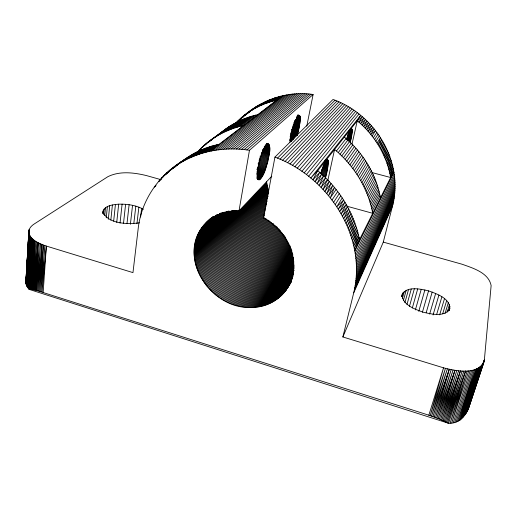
<?xml version="1.0" encoding="UTF-8"?>
<svg xmlns="http://www.w3.org/2000/svg" width="517" height="517" viewBox="0 0 517 517"><rect width="100%" height="100%" fill="white"/><g stroke="black" fill="none" stroke-linecap="round" stroke-linejoin="round"><path stroke-width="0.78" d="M342.868 336.968L383.284 242.105L462.004 264.213C472.887 268.09 488.597 272.666 491.131 285.571L484.371 359.89C479.427 376.195 455.742 370.915 443.534 367.826L342.868 336.968L353.725 292.79C367.49 235.946 327.94 176.73 274.941 157.11L263.612 217.819C283.064 228.255 296.764 250.81 293.036 273.15C290.289 293.042 271.147 307.815 251.417 307.421C208.125 309.987 172.148 249.86 209.947 219.156M268.31 143.9C262.255 146.99 261.434 155.953 259.191 161.892C258.616 167.301 254.823 175.509 259.017 179.813C264.562 175.909 265.609 167.96 267.716 161.879C267.884 156.903 273.26 145.936 266.766 143.493M291 134.019L297.185 135.628C306.794 96.853 290.205 123.582 290.031 142.214M350.287 142.097C353.854 128.83 352.071 122.102 346.616 139.771M449.305 310.581C452.317 299.188 436.955 293.824 428.561 290.871C420.166 288.88 404.507 285.345 401.496 296.642M325.303 178.313C330.105 163.088 328.935 148.243 320.844 173.634M383.284 242.105L392.5 206.005C404.126 161.995 375.083 114.212 333 99.477L274.941 157.11M468.202 409.128L484.242 360.814L468.505 408.294C465.41 416.721 458.094 423.921 448.536 423.281L29.036 289.346L26.742 286.037L25.85 282.644L28.816 232.372C28.545 228.76 31.304 225.813 34.161 224.023L107.801 176.724C119.685 170.759 133.929 172.562 146.414 175.573L161.181 179.722M28.79 234.123L29.036 230.104L25.94 283.49L28.816 232.372C29.411 237.316 33.973 240.47 37.999 242.686L35.906 290.231L428.845 415.196L439.424 419.028L448.536 423.281L465.571 371.025L450.158 423.145L467.2 370.928L451.729 422.951L468.777 370.779M41.916 244.502L39.893 291.239L43.344 245.058L37.999 242.686L34.116 289.863L35.906 290.231L39.24 243.313L36.856 290.451L40.546 243.921L37.838 290.69L41.916 244.502L38.853 290.955M32.08 238.499L29.637 289.346L32.868 239.235L30.283 289.371L33.741 239.959L30.968 289.423L34.691 240.663L32.461 289.598L34.116 289.863L36.823 242.034L33.269 289.72L35.718 241.361L32.461 289.598L29.036 289.346L32.08 238.499L28.332 288.531L31.369 237.749L27.718 287.71L30.749 236.993M28.92 233.141L26.121 284.344L29.107 233.91M26.638 273.06L26.218 278.081M27.13 264.31L26.865 269.086L27.136 265.118M27.659 254.765L27.349 260.335L27.659 256.38M27.84 251.579L28.196 245.22M28.325 242.828L28.681 236.463M28.816 234.078L29.036 230.104M27.071 268.795L27.162 267.186M27.569 259.948L27.659 258.338M28.021 251.895L28.196 248.677M28.513 243.042L28.694 239.823M29.01 234.188L29.282 229.361L28.997 234.13M25.85 282.644L28.874 230.847M26.386 285.19L29.385 234.686M26.742 286.037L29.753 235.461M27.188 286.877L30.206 236.23M28.157 244.58L25.94 280.285M28.254 242.971L28.694 235.733M26.613 273.861L26.419 277.041L26.664 276.039M27.944 251.611L28.183 247.637M28.467 242.874L28.706 238.899M31.699 289.501L34.691 240.663M34.994 290.037L37.999 242.686M43.176 292.228L46.362 246.073L43.344 245.058L40.959 291.543L44.83 245.581L42.058 291.872L46.362 246.073L132.966 272.621L138.129 229.167C140.96 201.152 158.144 175.922 181.958 161.285L178.514 164.083M102.799 213.424C102.812 205.643 112.809 204.667 118.677 204.183C127.137 203.931 135.919 205.165 143.422 209.282M102.941 213.527L103.258 210.354M103.562 214.51L104.111 208.971M104.712 215.602L105.5 207.711M106.25 217.831L107.381 206.613M108.318 219.273L109.701 205.688M110.838 220.106L112.402 204.971M113.669 221.153L115.42 204.467M116.732 222.42L118.677 204.183M120.034 223.124L122.096 204.131M123.511 223.279L125.605 204.312M126.982 223.661L129.114 204.713M130.381 224.268L132.546 205.333M133.813 223.512L135.829 206.147M136.927 223.732L138.879 207.149M140.592 217.004L141.632 208.312M402.136 294.302C401.916 304.83 414.97 309.205 423.158 312.216C431.456 314.084 445.111 317.6 450.003 308.287M468.505 408.294L469.042 405.929M235.597 123.401C255.217 102.553 284.344 89.971 313.115 94.514L249.459 150.292L239.009 210.852C227.486 210.341 215.608 214.07 207.078 221.98M306.775 126.193L313.115 94.514M327.733 180.924L334.577 149.426C354.016 165.569 368.149 188.356 372.725 213.308L346.642 206.141M351.999 144.146L357.279 120.758L360.672 115.394L310.782 178.048L317.748 170.668L357.279 120.758L362.314 116.777L358.908 122.148C375.284 136.346 386.936 156.102 390.658 177.518L359.483 239.746L354.785 250.919L393.922 172.381L390.658 177.518L371.975 172.568M401.883 296.642L402.943 292.764M402.394 298.406L404.307 291.446M403.422 300.396L406.181 290.373M404.901 302.645L408.52 289.572M406.995 304.403L411.261 289.055M409.419 306.445L414.343 288.835M412.314 308.029L417.697 288.913M415.384 309.909L421.239 289.281M428.845 415.196L443.534 367.826L430.209 415.636L445.434 368.388L431.566 416.095L447.347 368.892L432.916 416.56L449.254 369.351L435.572 417.523L451.154 369.758L436.878 418.014L453.047 370.107L438.157 418.518L454.921 370.405L440.665 419.546L456.776 370.65L441.88 420.069L458.605 370.838L443.063 420.599L460.408 370.967L445.35 421.665L462.172 371.044L446.449 422.202L463.891 371.064L447.509 422.738L465.571 371.025M418.776 311.324L424.884 289.94M422.402 312.255L428.561 290.871M426.195 312.682L432.18 292.053M429.621 314.11L435.663 293.462M433.059 314.969L438.927 295.058M436.652 314.465L441.886 296.816M439.663 314.847L444.484 298.697M442.714 313.754L446.643 300.648M445.059 313.457L448.317 302.632M447.153 312.21L449.454 304.597M448.633 311.079L450.023 306.497M434.254 417.038L449.254 369.351M474.457 369.642L457.409 421.581L475.711 369.222L458.663 421.096L476.881 368.757L460.854 419.539L477.979 368.24L461.81 418.524L478.994 367.677L462.715 417.516L479.931 367.07L464.35 415.545L480.778 366.417L465.08 414.576L481.54 365.726L465.752 413.619L482.219 364.996L466.916 411.765L482.8 364.22L467.407 410.866L483.298 363.419L467.833 409.987L484.015 361.713M439.424 419.028L454.921 370.405M444.226 421.129L460.408 370.967M453.241 422.699L470.289 370.579M454.695 422.383L471.75 370.314M456.091 422.014L473.139 370.004M459.839 420.56L476.881 368.757M463.562 416.528L479.931 367.07M468.925 406.692L484.371 359.89L469.294 405.173M466.366 412.682L482.219 364.996M390.658 177.518L393.573 170.371L390.283 175.515L393.178 168.361L389.863 173.518L392.733 166.358L389.398 171.528L392.241 164.354L388.887 169.544L391.705 162.364L388.325 167.566L391.117 160.38L387.724 165.595L390.484 158.409L387.071 163.63L389.805 156.444L386.38 161.679L389.075 154.493L385.637 159.74L388.306 152.554L384.848 157.814L387.485 150.628L384.021 155.901L386.619 148.715L383.149 154.008L385.708 146.822L382.231 152.121L384.758 144.947L381.268 150.26L383.756 143.093L380.266 148.411L382.716 141.251L379.219 146.582L381.63 139.435L378.134 144.773L380.506 137.638L377.003 142.989M354.268 290.451L392.959 204.112M353.725 292.79L392.5 206.005M354.752 288.092L393.372 202.199M355.179 285.714L393.741 200.273M355.547 283.31L394.064 198.328M355.851 280.893L394.335 196.376M356.103 278.456L394.568 194.411M356.291 276.007L394.749 192.44M356.413 273.538L394.878 190.456M356.478 271.057L394.969 188.466M356.484 268.569L395.001 186.469M356.426 266.068L394.994 184.466M356.31 263.554L394.936 182.456M356.129 261.04L394.826 180.439M355.883 258.513L394.678 178.43M355.58 255.986L394.471 176.413M355.211 253.453L394.219 174.397M372.292 211.072L380.034 195.769C375.381 172.852 362.288 151.972 344.354 137.076M371.801 208.836L379.575 193.636M371.258 206.613L379.064 191.51M370.663 204.389L378.509 189.39M370.017 202.173L377.895 187.277M369.312 199.963L377.242 185.17M368.563 197.765L376.531 183.07M367.761 195.575L375.775 180.982M366.908 193.403L374.974 178.908M366.01 191.238L374.121 176.846M365.054 189.086L373.222 174.798M364.052 186.954L372.272 172.768M362.999 184.84L371.284 170.752M361.9 182.74L370.243 168.755M360.756 180.666L369.157 166.771M359.561 178.604L368.026 164.813M342.228 197.933L336.774 206.781L343.637 200.111C336.625 189.022 327.83 179.063 317.748 170.668L312.921 179.845L319.758 172.381L315.027 181.687L321.736 174.132L317.089 183.567L323.674 175.922L319.112 185.493L325.574 177.751L321.089 187.464L327.435 179.625L323.022 189.468L329.258 181.525L324.909 191.51L331.035 183.464L326.75 193.591L332.774 185.441L328.547 195.71L334.467 187.445L330.292 197.862L336.108 189.487M358.313 176.568L366.85 162.874M283.258 293.617L291.394 280.679M290.405 282.295L291.265 280.931M283.936 292.842L290.851 281.888M284.596 292.053L290.987 281.868M285.229 291.245L290.806 282.36M285.849 290.418L290.981 282.23M287.568 287.846L291 282.372M281.106 295.827L292.37 277.978M281.843 295.104L291.737 279.4M282.56 294.367L292.002 279.367M278.792 297.863L293.023 275.387M357.027 174.552L365.629 160.961M292.118 277.319L292.977 275.962M279.581 297.204L292.913 276.117M280.35 296.525L292.363 277.5M335.236 204.506L340.774 195.781M277.157 299.117L293.514 273.39M292.628 275.251L293.488 273.9M277.984 298.503L292.687 275.322M275.464 300.293L293.21 272.478M276.317 299.718L293.578 272.608M274.592 300.855L294.128 270.288M355.69 172.568L364.369 159.068M272.802 301.902L294.037 268.827M273.706 301.385L293.734 270.12M270.96 302.865L294.076 267.037M271.89 302.393L294.063 267.942M270.016 303.311L294.083 266.106M372.098 136.074L375.581 130.698L370.773 134.407L374.256 129.03L369.409 132.772L372.886 127.389L368.014 131.163L371.484 125.78L366.579 129.58L370.036 124.196L365.112 128.029L368.563 122.645L363.613 126.51L367.051 121.127L362.074 125.024L365.506 119.64L360.511 123.569L363.923 118.193L358.908 122.148L357.279 120.758M269.066 303.738L294.089 265.15M373.384 137.768L376.874 132.397M374.631 139.48L378.121 134.116M267.121 304.519L293.869 263.502M268.097 304.138L293.882 264.491M266.132 304.875L293.85 262.494M333.639 202.257L339.268 193.655M354.313 170.604L363.063 157.2M375.84 141.225L379.336 135.868M265.131 305.211L293.83 261.466M264.122 305.521L293.365 261.091M263.101 305.805L293.333 260.019M352.891 168.665L361.713 155.358M262.074 306.07L293.507 258.616M261.04 306.316L293.469 257.511M258.946 306.723L292.945 255.909M259.993 306.529L292.984 257.059M257.886 306.898L292.906 254.739M256.82 307.04L292.422 254.222M351.424 166.758L360.33 153.543M331.992 200.047L337.711 191.555M255.747 307.163L292.383 253.007M254.674 307.266L292.06 252.199M253.595 307.337L292.015 250.958M349.919 164.878L358.901 151.752M252.509 307.389L291.523 250.364M251.417 307.421L291.491 249.078M250.325 307.421L291 248.438M249.233 307.402L290.509 247.779M348.368 163.023L357.428 149.995M248.134 307.363L290.483 246.441M247.036 307.292L290.005 245.743M245.937 307.201L289.19 245.491M244.838 307.092L289.171 244.102M243.733 306.949L288.699 243.352M346.771 161.207L355.922 148.263M242.635 306.794L288.228 242.576M241.536 306.607L287.756 241.788M345.143 159.417L354.378 146.563M240.437 306.4L287.297 240.974M239.345 306.174L286.838 240.147M238.253 305.915L286.386 239.3M237.161 305.644L285.94 238.434M343.475 157.666L352.794 144.896M236.075 305.347L285.507 237.549M234.989 305.024L285.074 236.644M233.917 304.681L284.647 235.726M232.844 304.319L283.846 235.313M231.778 303.931L283.439 234.363M341.763 155.94L351.172 143.267M230.711 303.524L282.553 234.039M229.658 303.091L282.159 233.051M340.018 154.26L349.518 141.664M228.611 302.645L281.287 232.695M227.57 302.174L280.912 231.674M226.543 301.682L280.544 230.64M225.522 301.165L279.697 230.227M224.507 300.635L279.354 229.16M338.241 152.612L347.831 140.101M223.499 300.08L278.527 228.714M222.504 299.505L277.707 228.249M336.425 150.996L346.112 138.569M221.522 298.916L277.39 227.137M220.552 298.303L276.595 226.646M219.589 297.669L275.807 226.136M218.639 297.023L275.031 225.606M217.702 296.357L274.262 225.063M216.778 295.672L273.506 224.507M215.86 294.968L273.267 223.305M214.962 294.244L272.026 223.344M308.604 176.297L358.998 114.05M214.083 293.507L271.309 222.743M213.211 292.758L270.598 222.123M212.358 291.982L269.9 221.496M211.518 291.2L269.215 220.849M210.69 290.399L268.549 220.19M306.387 174.597L357.292 112.745M209.883 289.578L267.379 220.139M209.088 288.751L266.733 219.454M208.312 287.904L266.106 218.756M304.138 172.937L355.567 111.478M207.556 287.045L264.975 218.665M206.819 286.166L264.374 217.941M206.096 285.281L263.786 217.205M205.391 284.382L264.258 215.234M301.85 171.327L353.809 110.244M204.7 283.471L264.756 213.256M204.034 282.547L264.743 211.886M299.537 169.77L352.025 109.055M203.388 281.61L265.279 209.902M202.754 280.66L265.305 208.519M202.147 279.703L265.88 206.522M201.559 278.734L266.436 204.57M200.99 277.758L266.526 203.168M297.191 168.264L350.216 107.911M200.441 276.769L267.173 201.152M199.917 275.774L266.766 200.344M197.009 152.509C209.049 138.808 225.696 129.444 243.468 125.579M199.413 274.773L267.451 198.328M198.929 273.758L268.161 196.305M294.813 166.81L348.38 106.799M198.463 272.743L267.812 195.484M198.024 271.716L268.562 193.461M197.604 270.682L268.788 192.033M197.21 269.641L268.504 191.193L266.559 181.771M292.409 165.401L346.526 105.733M196.835 268.601L268.233 190.353L267.522 188.912M196.486 267.548L267.974 189.513M289.979 164.051L344.652 104.705M196.156 266.494L267.741 188.66M195.853 265.434L267.528 187.807M195.575 264.374L267.334 186.954M195.316 263.308L267.153 186.094M195.083 262.242L266.998 185.235M194.877 261.175L266.856 184.369M287.523 162.758L342.752 103.73M194.689 260.103L266.74 183.503M194.528 259.03L266.636 182.637M194.392 257.957L271.787 176.252M194.276 256.884L238.163 210.71M285.048 161.517L340.839 102.786M194.192 255.818L236.993 210.93M194.127 254.745L236.398 210.561M194.088 253.679L235.267 210.774M194.082 251.546L233.626 210.6M282.547 160.328L338.9 101.894M194.069 252.613L234.718 210.4M194.114 250.487L232.857 210.49M194.172 249.427L231.803 210.697M194.256 248.373L230.207 211.479M280.033 159.197L336.948 101.041M194.366 247.326L229.761 211.104M194.502 246.286L228.773 211.304M194.844 244.218L227.112 211.447M194.657 245.245L228.365 210.93M195.051 243.19L226.181 211.653M195.536 241.168L224.391 212.073M195.284 242.176L224.708 212.435M195.82 240.166L223.531 212.28M277.493 158.124L334.984 100.24M196.454 238.195L222.077 212.513M196.124 239.177L222.329 212.862M197.184 236.263L219.932 213.547M219.473 214.161L220.61 213.023M196.809 237.219L220.707 213.314M198.011 234.369L217.47 215.001M197.584 235.313L218.613 214.348M198.929 232.527L216.746 214.833M198.457 233.445L217.327 214.691M201.048 229.005L213.082 217.108M200.486 229.865L214.258 216.242M199.943 230.737L214.193 216.629M199.426 231.629L215.977 215.221M204.189 224.934L211.072 218.155M203.517 225.716L211.563 217.786M202.864 226.517L211.731 217.715M202.237 227.331L213.101 216.61M201.63 228.159L213.082 216.856M211.983 218.122L213.127 216.991M205.592 223.422L210.354 218.73M244.722 115.588L252.509 109.339L243.429 116.118M219.589 134.026C230.304 124.423 243.585 117.811 257.615 114.684M173.628 167.392C194.411 152.024 221.425 146.498 246.829 149.917L311.053 94.262M244.198 149.607L308.985 94.055M241.575 149.355L306.924 93.9M238.951 149.167L304.862 93.79M236.34 149.038L302.807 93.732M233.736 148.967L300.752 93.719M231.138 148.961L298.703 93.758M228.559 149.019L296.661 93.835M225.987 149.129L294.625 93.971M223.434 149.303L292.603 94.146M220.895 149.536L290.586 94.372M218.374 149.833L288.583 94.643M156.056 185.584L154.253 186.999L155.527 186.101M215.867 150.182L286.592 94.966M236.385 122.904L238.214 121.476M213.385 150.596L284.615 95.328M238.298 121.062L236.456 122.49L238.867 120.752M242.712 117.359L237.788 121.152L240.198 119.408M159.721 180.62L158.46 181.583L160.322 180.278M241.316 126.077L255.56 115.175M240.386 118.904L239.145 119.847L240.954 118.529M242.24 117.482L243.481 116.538M239.184 126.626L253.517 115.705M161.84 178.417L159.96 179.845L161.278 178.927M248.011 112.913L240.541 118.574L242.958 116.81M237.07 127.227L251.501 116.286M163.378 176.736L161.504 178.152L162.81 177.234M234.983 127.873L249.498 116.913M232.921 128.571L247.52 117.579M166.823 173.693L163.101 176.491L164.387 175.586M230.879 129.308L245.569 118.296M169.059 171.644L164.742 174.869L168.561 172.167M228.863 130.097L243.636 119.059M170.72 170.099L166.429 173.292L169.576 171.056M174.397 167.366L175.625 166.455M197.255 151.811L187.794 158.848C196.628 150.932 207.776 146.673 219.202 144.262L282.65 95.742L210.923 151.067L219.202 144.262L208.487 151.591L216.894 144.786L206.076 152.179L214.607 145.361L203.685 152.819L212.338 145.988L201.326 153.517L210.102 146.666L198.993 154.273L207.892 147.403L196.693 155.081L205.701 148.185L194.418 155.94L203.549 149.019L192.175 156.858L201.417 149.898L189.972 157.827L199.323 150.828L195.219 152.832L185.564 158.654L169.944 170.255L177.286 164.962M226.873 130.93L241.73 119.86M175.276 166.48L168.167 171.754L176.226 165.983M176.575 165.524L177.867 164.561M185.661 159.921L195.219 152.832M222.976 132.733L237.994 121.598M224.908 131.809L239.849 120.707M183.742 159.947L175.534 166.028L189.319 156.192M251.197 110.586L257.285 106.095L246.447 113.798L255.663 107.135L249.588 111.62C257.731 106.256 266.856 102.424 276.362 100.253L280.705 96.201L274.43 100.718L278.773 96.698L272.517 101.229L276.86 97.248L270.617 101.778L274.966 97.842L268.743 102.372L273.092 98.476L266.882 103.012L271.244 99.154L265.047 103.691L269.415 99.878L263.231 104.415L267.606 100.641L261.44 105.177L265.822 101.448L257.925 106.825M252.839 109.591L258.939 105.087M183.554 161.046L193.216 153.911M219.195 134.717L234.369 123.505M254.506 108.628L260.62 104.117M200.79 148.502L202.696 147.093M221.069 133.703L236.172 122.529M199.342 149.975L200.615 149.032M208.629 141.658L227.474 127.802M206.987 142.957L229.154 126.671M205.378 144.288L230.86 125.573M181.493 162.222L191.251 155.029M203.814 145.658L206.335 143.797M207.601 142.866L212.015 139.609M215.802 136.818L232.605 124.519M202.283 147.061L206.083 144.256M256.199 107.71L262.326 103.187M244.767 115.491L246.577 114.173M242.163 117.656L243.972 116.344M139.454 222.821C128.319 224.443 107.814 224.152 102.961 211.828M246.829 149.917L249.459 150.292M297.727 114.961L299.414 115.42M298.012 115.129L299.55 115.524M298.135 115.272L299.673 115.666M350.41 128.636L351.948 129.03M298.244 115.446L299.782 115.84M350.474 128.804L352.006 129.198M297.585 115.465L299.886 116.054M350.526 129.011L352.058 129.399M297.676 115.718L299.976 116.306M350.565 129.25L352.096 129.644M297.753 116.002L300.054 116.59M350.597 129.528L352.129 129.916M297.055 116.125L300.118 116.907M350.616 129.838L352.148 130.226M297.113 116.48L300.17 117.262M349.86 129.987L352.155 130.575M297.159 116.868L300.215 117.65M349.854 130.368L352.148 130.956M296.331 117.068L300.241 118.07M349.783 130.762L352.129 131.363M296.351 117.514L300.261 118.516M348.975 131.008L352.103 131.809M296.364 117.999L300.267 119M348.943 131.48L352.064 132.281M296.357 118.503L300.261 119.505M348.891 131.984L352.012 132.785M296.344 119.039L300.241 120.041M348.833 132.514L351.954 133.315M295.537 119.401L300.215 120.603M348.768 133.076L351.883 133.877M295.498 119.983L300.17 121.185M348.691 133.657L351.799 134.459M294.671 120.39L300.118 121.792M347.818 134.065L351.709 135.066M294.606 121.023L300.047 122.426M347.721 134.691L351.605 135.693M294.535 121.676L299.976 123.072M347.611 135.344L351.495 136.339M294.451 122.342L299.886 123.744M347.495 136.01L351.373 137.011M293.578 122.826L299.782 124.429M347.366 136.695L351.243 137.696M294.244 123.731L299.673 125.127M347.23 137.399L351.108 138.401M293.352 124.242L299.556 125.844M346.306 137.916L350.959 139.118M293.223 124.972L299.421 126.575M346.926 138.847L350.804 139.849M293.087 125.709L299.285 127.311M346.765 139.59L350.636 140.592M292.939 126.452L299.13 128.054M347.372 140.54L350.468 141.341M292.784 127.208L298.975 128.811M292.616 127.964L298.8 129.573M292.441 128.727L298.626 130.336M291.478 129.289L298.438 131.098M292.06 130.258L298.251 131.861M291.866 131.021L298.05 132.623M291.659 131.777L297.844 133.386M291.446 132.533L297.63 134.142M290.451 133.076L297.411 134.892M290.774 134.743L296.183 136.158M290.541 135.46L295.175 136.675M290.302 136.165L294.942 137.38M290.056 136.85L294.703 138.065M290.586 137.729L293.682 138.537M290.341 138.382L293.436 139.189M290.095 139.015L293.191 139.823M289.843 139.629L292.17 140.236M289.598 140.217L291.918 140.824M290.121 140.986L291.672 141.393M266.953 143.577L268.672 144.114M267.295 143.875L268.834 144.282M326.324 159.501L327.875 159.908M266.675 143.881L268.982 144.495M326.414 159.701L327.959 160.108M266.811 144.14L269.118 144.747M326.486 159.94L328.036 160.348M266.171 144.23L269.241 145.038M325.775 160.018L328.095 160.632M266.281 144.56L269.344 145.374M325.826 160.335L328.14 160.949M265.615 144.734L269.441 145.749M325.09 160.496L328.172 161.31M265.699 145.141L269.519 146.156M325.109 160.897L328.192 161.711M265.764 145.587L269.583 146.602M325.122 161.33L328.198 162.151M264.956 145.846L269.635 147.087M325.115 161.808L328.192 162.622M264.995 146.363L269.674 147.603M325.096 162.319L328.166 163.133M264.239 146.705L269.693 148.153M324.301 162.655L328.133 163.676M264.252 147.287L269.7 148.734M324.256 163.23L328.088 164.251M264.252 147.894L269.693 149.342M324.204 163.837L328.03 164.858M263.457 148.334L269.674 149.982M324.133 164.477L327.952 165.492M263.424 148.999L269.635 150.654M323.287 164.936L327.868 166.157M262.604 149.484L269.583 151.345M323.093 165.602L327.772 166.849M262.539 150.201L269.519 152.063M322.983 166.312L327.662 167.56M262.468 150.938L269.441 152.799M322.867 167.056L327.545 168.303M262.377 151.701L269.344 153.562M322.737 167.812L327.41 169.059M261.505 152.269L269.241 154.337M322.595 168.594L327.267 169.841M262.158 153.271L269.118 155.132M321.671 169.182L327.112 170.642M261.259 153.879L268.982 155.947M321.509 169.996L326.944 171.457M261.117 154.699L268.84 156.767M321.335 170.823L326.77 172.284M260.962 155.533L268.678 157.601M321.154 171.663L326.589 173.124M260.019 156.173L268.51 158.448M320.96 172.516L326.395 173.97M260.613 157.226L268.329 159.301M320.76 173.376L326.188 174.83M259.65 157.879L268.136 160.16M322.104 174.656L325.981 175.696M259.45 158.738L267.935 161.02M322.66 175.735L325.762 176.568M259.237 159.598L267.716 161.879M259.017 160.464L267.496 162.745M259.553 161.53L267.263 163.605M258.545 162.176L267.018 164.464M259.062 163.23L266.772 165.311M258.035 163.863L266.513 166.157M258.539 164.904L266.249 166.985M258.267 165.724L265.977 167.805M257.989 166.526L265.699 168.613M257.705 167.314L265.421 169.408M257.421 168.09L265.131 170.183M257.123 168.846L264.84 170.94M256.826 169.576L264.549 171.676M257.298 170.494L264.252 172.387M257.001 171.185L263.954 173.072M257.466 172.051L263.651 173.738M257.162 172.684L263.353 174.371M256.859 173.292L263.05 174.979M257.33 174.08L262.752 175.56M257.027 174.623L262.455 176.103M257.505 175.347L262.158 176.614M257.207 175.819L261.867 177.092M256.917 176.265L261.576 177.538M257.401 176.879L261.292 177.945M257.117 177.247L261.007 178.313M256.839 177.577L260.736 178.643M257.414 178.1L260.465 178.934M257.149 178.346L260.2 179.186M256.891 178.559L259.948 179.393M257.408 178.934L259.702 179.561M257.931 179.27L259.463 179.69M257.705 179.354L259.237 179.774M257.485 179.393L259.017 179.813M267.392 189.054L268.504 191.193M380.034 195.769L380.441 197.908M358.992 237.342L354.294 248.386L359.483 239.746C356.788 225.683 351.276 212.209 343.637 200.111L338.267 209.081L345.001 202.315L339.701 211.408L346.306 204.545L341.084 213.76L347.566 206.787L342.409 216.132L348.768 209.055L343.676 218.529L349.919 211.343L344.884 220.946L351.017 213.644L346.041 223.376L352.064 215.964L347.133 225.832L353.059 218.303L348.174 228.294L353.996 220.649L349.149 230.776L354.875 223.008L350.067 233.264L355.702 225.38L350.927 235.771L356.471 227.758L351.722 238.279L357.189 230.149L352.458 240.799L357.848 232.54L353.13 243.326L358.449 234.938L353.744 245.853L358.992 237.342M249.478 111.685L241.969 117.327L249.478 111.685"/></g></svg>
